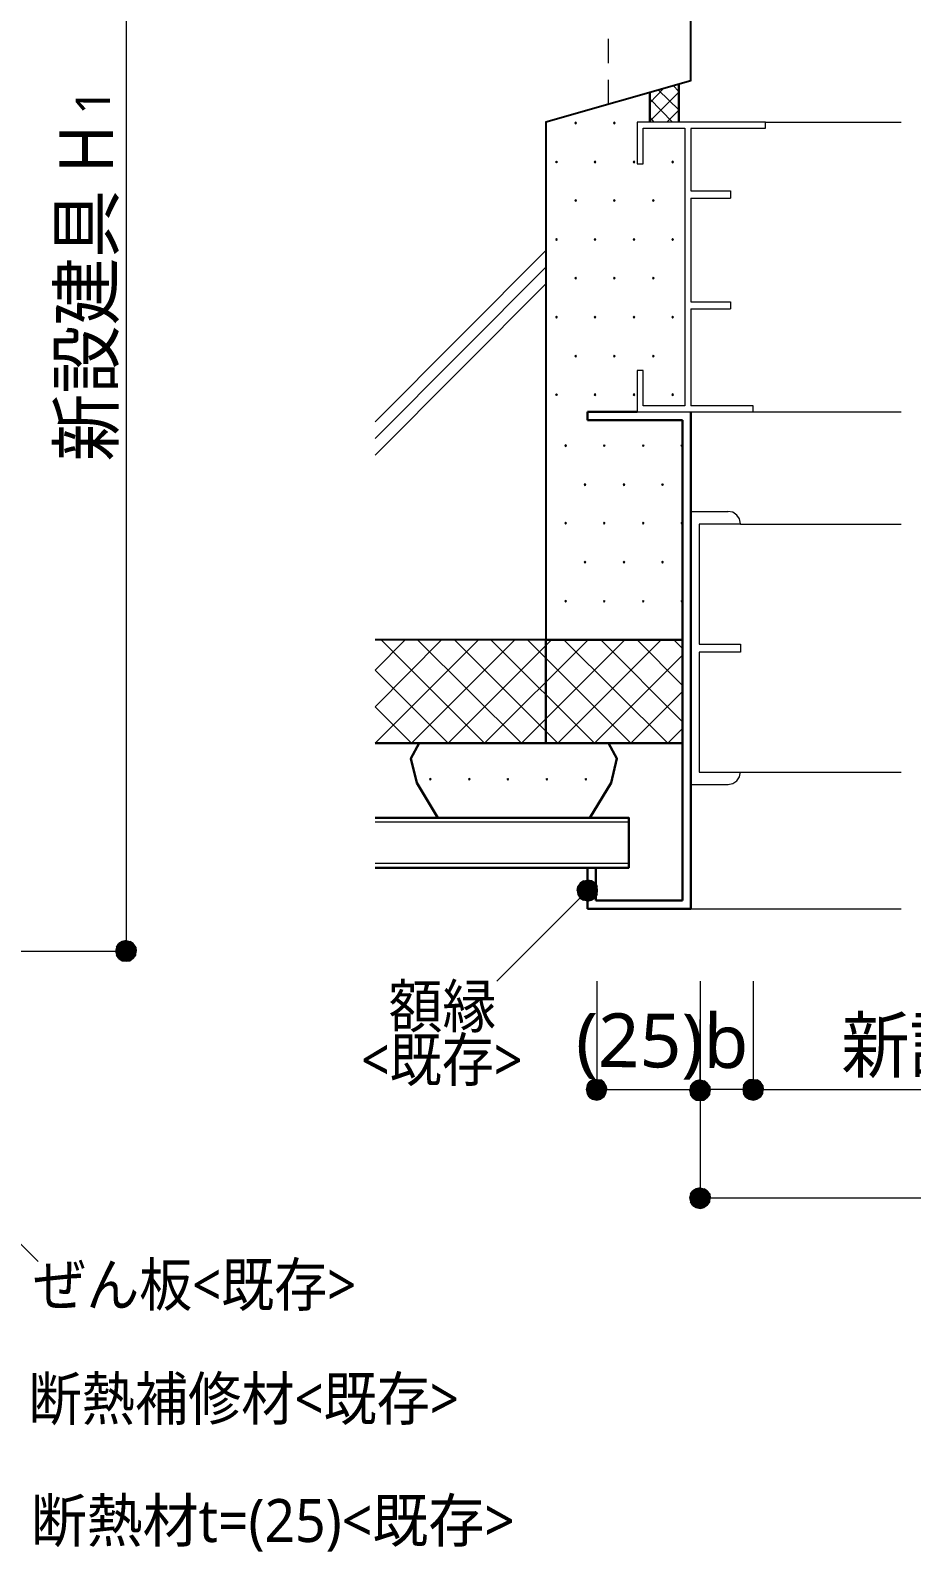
# Model space of a CAD drawing. Header units: millimetres. Extents: x 0 to 420, y 0 to 297.
# Drawn here: x 285.6 to 328.1, y 117 to 190.5 of the extents above; entities that cross this region are included whole.
import ezdxf
from ezdxf.enums import TextEntityAlignment as Align

# ---------------------------------------------------------------- set-up
doc = ezdxf.new("R2010")
doc.units = ezdxf.units.MM
doc.styles.add('kst32b', font='NotoSansJP-Variable.ttf')

msp = doc.modelspace()

# ---------------------------------------------------------------- hatches: boundary and pattern name
for points in [[(311.912, 186.055), (311.891, 186.034), (311.87, 186.013), (311.891, 185.991), (311.912, 185.97), (311.933, 185.991), (311.954, 186.013), (311.933, 186.034), (311.912, 186.055)], [(313.775, 186.055), (313.754, 186.034), (313.732, 186.013), (313.754, 185.991), (313.775, 185.97), (313.796, 185.991), (313.817, 186.013), (313.796, 186.034), (313.775, 186.055)], [(310.981, 184.171), (310.96, 184.15), (310.938, 184.129), (310.96, 184.108), (310.981, 184.087), (311.002, 184.108), (311.023, 184.129), (311.002, 184.15), (310.981, 184.171)], [(312.843, 184.171), (312.822, 184.15), (312.801, 184.129), (312.822, 184.108), (312.843, 184.087), (312.864, 184.108), (312.886, 184.129), (312.864, 184.15), (312.843, 184.171)], [(314.727, 184.171), (314.706, 184.15), (314.685, 184.129), (314.706, 184.108), (314.727, 184.087), (314.748, 184.108), (314.77, 184.129), (314.748, 184.15), (314.727, 184.171)], [(316.59, 184.171), (316.569, 184.15), (316.548, 184.129), (316.569, 184.108), (316.59, 184.087), (316.611, 184.108), (316.632, 184.129), (316.611, 184.15), (316.59, 184.171)], [(311.912, 182.308), (311.891, 182.287), (311.87, 182.266), (311.891, 182.245), (311.912, 182.224), (311.933, 182.245), (311.954, 182.266), (311.933, 182.287), (311.912, 182.308)], [(313.775, 182.308), (313.754, 182.287), (313.732, 182.266), (313.754, 182.245), (313.775, 182.224), (313.796, 182.245), (313.817, 182.266), (313.796, 182.287), (313.775, 182.308)], [(315.659, 182.308), (315.637, 182.287), (315.616, 182.266), (315.637, 182.245), (315.659, 182.224), (315.68, 182.245), (315.701, 182.266), (315.68, 182.287), (315.659, 182.308)], [(310.981, 180.425), (310.96, 180.403), (310.938, 180.382), (310.96, 180.361), (310.981, 180.34), (311.002, 180.361), (311.023, 180.382), (311.002, 180.403), (310.981, 180.425)], [(312.843, 180.425), (312.822, 180.403), (312.801, 180.382), (312.822, 180.361), (312.843, 180.34), (312.864, 180.361), (312.886, 180.382), (312.864, 180.403), (312.843, 180.425)], [(314.727, 180.425), (314.706, 180.403), (314.685, 180.382), (314.706, 180.361), (314.727, 180.34), (314.748, 180.361), (314.77, 180.382), (314.748, 180.403), (314.727, 180.425)], [(316.59, 180.425), (316.569, 180.403), (316.548, 180.382), (316.569, 180.361), (316.59, 180.34), (316.611, 180.361), (316.632, 180.382), (316.611, 180.403), (316.59, 180.425)], [(311.912, 178.562), (311.891, 178.541), (311.87, 178.52), (311.891, 178.498), (311.912, 178.477), (311.933, 178.498), (311.954, 178.52), (311.933, 178.541), (311.912, 178.562)], [(313.775, 178.562), (313.754, 178.541), (313.732, 178.52), (313.754, 178.498), (313.775, 178.477), (313.796, 178.498), (313.817, 178.52), (313.796, 178.541), (313.775, 178.562)], [(315.659, 178.562), (315.637, 178.541), (315.616, 178.52), (315.637, 178.498), (315.659, 178.477), (315.68, 178.498), (315.701, 178.52), (315.68, 178.541), (315.659, 178.562)], [(310.981, 176.678), (310.96, 176.657), (310.938, 176.636), (310.96, 176.615), (310.981, 176.593), (311.002, 176.615), (311.023, 176.636), (311.002, 176.657), (310.981, 176.678)], [(312.843, 176.678), (312.822, 176.657), (312.801, 176.636), (312.822, 176.615), (312.843, 176.593), (312.864, 176.615), (312.886, 176.636), (312.864, 176.657), (312.843, 176.678)], [(314.727, 176.678), (314.706, 176.657), (314.685, 176.636), (314.706, 176.615), (314.727, 176.593), (314.748, 176.615), (314.77, 176.636), (314.748, 176.657), (314.727, 176.678)], [(316.59, 176.678), (316.569, 176.657), (316.548, 176.636), (316.569, 176.615), (316.59, 176.593), (316.611, 176.615), (316.632, 176.636), (316.611, 176.657), (316.59, 176.678)], [(311.912, 174.794), (311.891, 174.773), (311.87, 174.752), (311.891, 174.731), (311.912, 174.71), (311.933, 174.731), (311.954, 174.752), (311.933, 174.773), (311.912, 174.794)], [(313.775, 174.794), (313.754, 174.773), (313.732, 174.752), (313.754, 174.731), (313.775, 174.71), (313.796, 174.731), (313.817, 174.752), (313.796, 174.773), (313.775, 174.794)], [(315.659, 174.794), (315.637, 174.773), (315.616, 174.752), (315.637, 174.731), (315.659, 174.71), (315.68, 174.731), (315.701, 174.752), (315.68, 174.773), (315.659, 174.794)], [(310.981, 172.932), (310.96, 172.91), (310.938, 172.889), (310.96, 172.868), (310.981, 172.847), (311.002, 172.868), (311.023, 172.889), (311.002, 172.91), (310.981, 172.932)], [(312.843, 172.932), (312.822, 172.91), (312.801, 172.889), (312.822, 172.868), (312.843, 172.847), (312.864, 172.868), (312.886, 172.889), (312.864, 172.91), (312.843, 172.932)], [(314.727, 172.932), (314.706, 172.91), (314.685, 172.889), (314.706, 172.868), (314.727, 172.847), (314.748, 172.868), (314.77, 172.889), (314.748, 172.91), (314.727, 172.932)], [(316.59, 172.932), (316.569, 172.91), (316.548, 172.889), (316.569, 172.868), (316.59, 172.847), (316.611, 172.868), (316.632, 172.889), (316.611, 172.91), (316.59, 172.932)], [(311.425, 170.476), (311.404, 170.455), (311.383, 170.434), (311.404, 170.413), (311.425, 170.392), (311.446, 170.413), (311.468, 170.434), (311.446, 170.455), (311.425, 170.476)], [(313.288, 170.476), (313.267, 170.455), (313.246, 170.434), (313.267, 170.413), (313.288, 170.392), (313.309, 170.413), (313.33, 170.434), (313.309, 170.455), (313.288, 170.476)], [(315.172, 170.476), (315.15, 170.455), (315.129, 170.434), (315.15, 170.413), (315.172, 170.392), (315.193, 170.413), (315.214, 170.434), (315.193, 170.455), (315.172, 170.476)], [(317.034, 170.476), (317.013, 170.455), (316.992, 170.434), (317.013, 170.413), (317.034, 170.392), (317.055, 170.413), (317.077, 170.434), (317.055, 170.455), (317.034, 170.476)], [(312.357, 168.592), (312.335, 168.571), (312.314, 168.55), (312.335, 168.529), (312.357, 168.508), (312.378, 168.529), (312.399, 168.55), (312.378, 168.571), (312.357, 168.592)], [(314.24, 168.592), (314.219, 168.571), (314.198, 168.55), (314.219, 168.529), (314.24, 168.508), (314.262, 168.529), (314.283, 168.55), (314.262, 168.571), (314.24, 168.592)], [(316.103, 168.592), (316.082, 168.571), (316.061, 168.55), (316.082, 168.529), (316.103, 168.508), (316.124, 168.529), (316.145, 168.55), (316.124, 168.571), (316.103, 168.592)], [(311.425, 166.73), (311.404, 166.709), (311.383, 166.687), (311.404, 166.666), (311.425, 166.645), (311.446, 166.666), (311.468, 166.687), (311.446, 166.709), (311.425, 166.73)], [(313.288, 166.73), (313.267, 166.709), (313.246, 166.687), (313.267, 166.666), (313.288, 166.645), (313.309, 166.666), (313.33, 166.687), (313.309, 166.709), (313.288, 166.73)], [(315.172, 166.73), (315.15, 166.709), (315.129, 166.687), (315.15, 166.666), (315.172, 166.645), (315.193, 166.666), (315.214, 166.687), (315.193, 166.709), (315.172, 166.73)], [(317.034, 166.73), (317.013, 166.709), (316.992, 166.687), (317.013, 166.666), (317.034, 166.645), (317.055, 166.666), (317.077, 166.687), (317.055, 166.709), (317.034, 166.73)], [(312.357, 164.846), (312.335, 164.825), (312.314, 164.804), (312.335, 164.782), (312.357, 164.761), (312.378, 164.782), (312.399, 164.804), (312.378, 164.825), (312.357, 164.846)], [(314.24, 164.846), (314.219, 164.825), (314.198, 164.804), (314.219, 164.782), (314.24, 164.761), (314.262, 164.782), (314.283, 164.804), (314.262, 164.825), (314.24, 164.846)], [(316.103, 164.846), (316.082, 164.825), (316.061, 164.804), (316.082, 164.782), (316.103, 164.761), (316.124, 164.782), (316.145, 164.804), (316.124, 164.825), (316.103, 164.846)], [(311.425, 162.962), (311.404, 162.941), (311.383, 162.92), (311.404, 162.899), (311.425, 162.877), (311.446, 162.899), (311.468, 162.92), (311.446, 162.941), (311.425, 162.962)], [(313.288, 162.962), (313.267, 162.941), (313.246, 162.92), (313.267, 162.899), (313.288, 162.877), (313.309, 162.899), (313.33, 162.92), (313.309, 162.941), (313.288, 162.962)], [(315.172, 162.962), (315.15, 162.941), (315.129, 162.92), (315.15, 162.899), (315.172, 162.877), (315.193, 162.899), (315.214, 162.92), (315.193, 162.941), (315.172, 162.962)], [(317.034, 162.962), (317.013, 162.941), (316.992, 162.92), (317.013, 162.899), (317.034, 162.877), (317.055, 162.899), (317.077, 162.92), (317.055, 162.941), (317.034, 162.962)], [(304.885, 154.368), (304.863, 154.347), (304.842, 154.326), (304.863, 154.305), (304.885, 154.284), (304.906, 154.305), (304.927, 154.326), (304.906, 154.347), (304.885, 154.368)], [(306.769, 154.368), (306.747, 154.347), (306.726, 154.326), (306.747, 154.305), (306.769, 154.284), (306.79, 154.305), (306.811, 154.326), (306.79, 154.347), (306.769, 154.368)], [(308.631, 154.368), (308.61, 154.347), (308.589, 154.326), (308.61, 154.305), (308.631, 154.284), (308.652, 154.305), (308.673, 154.326), (308.652, 154.347), (308.631, 154.368)], [(310.515, 154.368), (310.494, 154.347), (310.473, 154.326), (310.494, 154.305), (310.515, 154.284), (310.536, 154.305), (310.557, 154.326), (310.536, 154.347), (310.515, 154.368)], [(312.399, 154.368), (312.378, 154.347), (312.357, 154.326), (312.378, 154.305), (312.399, 154.284), (312.42, 154.305), (312.441, 154.326), (312.42, 154.347), (312.399, 154.368)], [(312.018, 148.759), (312.124, 148.59), (312.484, 148.95), (312.018, 148.759)], [(290.004, 145.563), (290.195, 145.542), (290.195, 146.029), (290.004, 145.563)], [(312.716, 138.875), (312.928, 138.832), (312.928, 139.34), (312.716, 138.875)], [(317.733, 138.832), (317.923, 138.811), (317.923, 139.298), (317.733, 138.832)], [(320.294, 138.875), (320.484, 138.832), (320.484, 139.34), (320.294, 138.875)], [(317.733, 133.646), (317.923, 133.604), (317.923, 134.112), (317.733, 133.646)]]:
    msp.add_hatch(color=7).paths.add_polyline_path(points)
h = msp.add_hatch(color=7)
h.paths.add_polyline_path([(312.124, 149.31), (312.018, 149.14), (312.484, 148.95), (312.124, 149.31)])
h.paths.add_polyline_path([(312.018, 149.14), (312.484, 148.95), (311.975, 148.95), (312.018, 149.14)])
h.paths.add_polyline_path([(312.484, 148.95), (311.975, 148.95), (312.018, 148.759), (312.484, 148.95)])
h = msp.add_hatch(color=7)
h.paths.add_polyline_path([(312.674, 149.415), (312.484, 149.458), (312.484, 148.95), (312.674, 149.415)])
h.paths.add_polyline_path([(312.484, 149.458), (312.484, 148.95), (312.293, 149.415), (312.484, 149.458)])
h.paths.add_polyline_path([(312.484, 148.95), (312.293, 149.415), (312.124, 149.31), (312.484, 148.95)])
h = msp.add_hatch(color=7)
h.paths.add_polyline_path([(312.97, 148.95), (312.949, 149.14), (312.484, 148.95), (312.97, 148.95)])
h.paths.add_polyline_path([(312.949, 149.14), (312.484, 148.95), (312.843, 149.31), (312.949, 149.14)])
h.paths.add_polyline_path([(312.484, 148.95), (312.843, 149.31), (312.674, 149.415), (312.484, 148.95)])
h = msp.add_hatch(color=7)
h.paths.add_polyline_path([(312.124, 148.59), (312.293, 148.484), (312.484, 148.95), (312.124, 148.59)])
h.paths.add_polyline_path([(312.293, 148.484), (312.484, 148.95), (312.484, 148.442), (312.293, 148.484)])
h.paths.add_polyline_path([(312.484, 148.95), (312.484, 148.442), (312.674, 148.484), (312.484, 148.95)])
h = msp.add_hatch(color=7)
h.paths.add_polyline_path([(312.674, 148.484), (312.843, 148.59), (312.484, 148.95), (312.674, 148.484)])
h.paths.add_polyline_path([(312.843, 148.59), (312.484, 148.95), (312.949, 148.759), (312.843, 148.59)])
h.paths.add_polyline_path([(312.484, 148.95), (312.949, 148.759), (312.97, 148.95), (312.484, 148.95)])
h = msp.add_hatch(color=7)
h.paths.add_polyline_path([(290.004, 146.494), (289.835, 146.389), (290.195, 146.029), (290.004, 146.494)])
h.paths.add_polyline_path([(289.835, 146.389), (290.195, 146.029), (289.729, 146.219), (289.835, 146.389)])
h.paths.add_polyline_path([(290.195, 146.029), (289.729, 146.219), (289.687, 146.029), (290.195, 146.029)])
h = msp.add_hatch(color=7)
h.paths.add_polyline_path([(290.534, 146.389), (290.386, 146.494), (290.195, 146.029), (290.534, 146.389)])
h.paths.add_polyline_path([(290.386, 146.494), (290.195, 146.029), (290.195, 146.537), (290.386, 146.494)])
h.paths.add_polyline_path([(290.195, 146.029), (290.195, 146.537), (290.004, 146.494), (290.195, 146.029)])
h = msp.add_hatch(color=7)
h.paths.add_polyline_path([(290.661, 145.838), (290.682, 146.029), (290.195, 146.029), (290.661, 145.838)])
h.paths.add_polyline_path([(290.682, 146.029), (290.195, 146.029), (290.661, 146.219), (290.682, 146.029)])
h.paths.add_polyline_path([(290.195, 146.029), (290.661, 146.219), (290.534, 146.389), (290.195, 146.029)])
h = msp.add_hatch(color=7)
h.paths.add_polyline_path([(289.687, 146.029), (289.729, 145.838), (290.195, 146.029), (289.687, 146.029)])
h.paths.add_polyline_path([(289.729, 145.838), (290.195, 146.029), (289.835, 145.669), (289.729, 145.838)])
h.paths.add_polyline_path([(290.195, 146.029), (289.835, 145.669), (290.004, 145.563), (290.195, 146.029)])
h = msp.add_hatch(color=7)
h.paths.add_polyline_path([(290.195, 145.542), (290.386, 145.563), (290.195, 146.029), (290.195, 145.542)])
h.paths.add_polyline_path([(290.386, 145.563), (290.195, 146.029), (290.534, 145.669), (290.386, 145.563)])
h.paths.add_polyline_path([(290.195, 146.029), (290.534, 145.669), (290.661, 145.838), (290.195, 146.029)])
h = msp.add_hatch(color=7)
h.paths.add_polyline_path([(312.716, 139.806), (312.568, 139.7), (312.928, 139.34), (312.716, 139.806)])
h.paths.add_polyline_path([(312.568, 139.7), (312.928, 139.34), (312.462, 139.531), (312.568, 139.7)])
h.paths.add_polyline_path([(312.928, 139.34), (312.462, 139.531), (312.42, 139.34), (312.928, 139.34)])
h = msp.add_hatch(color=7)
h.paths.add_polyline_path([(313.267, 139.7), (313.119, 139.806), (312.928, 139.34), (313.267, 139.7)])
h.paths.add_polyline_path([(313.119, 139.806), (312.928, 139.34), (312.928, 139.827), (313.119, 139.806)])
h.paths.add_polyline_path([(312.928, 139.34), (312.928, 139.827), (312.716, 139.806), (312.928, 139.34)])
h = msp.add_hatch(color=7)
h.paths.add_polyline_path([(313.373, 139.15), (313.415, 139.34), (312.928, 139.34), (313.373, 139.15)])
h.paths.add_polyline_path([(313.415, 139.34), (312.928, 139.34), (313.373, 139.531), (313.415, 139.34)])
h.paths.add_polyline_path([(312.928, 139.34), (313.373, 139.531), (313.267, 139.7), (312.928, 139.34)])
h = msp.add_hatch(color=7)
h.paths.add_polyline_path([(317.733, 139.763), (317.563, 139.658), (317.923, 139.298), (317.733, 139.763)])
h.paths.add_polyline_path([(317.563, 139.658), (317.923, 139.298), (317.458, 139.488), (317.563, 139.658)])
h.paths.add_polyline_path([(317.923, 139.298), (317.458, 139.488), (317.415, 139.298), (317.923, 139.298)])
h = msp.add_hatch(color=7)
h.paths.add_polyline_path([(318.262, 139.658), (318.114, 139.763), (317.923, 139.298), (318.262, 139.658)])
h.paths.add_polyline_path([(318.114, 139.763), (317.923, 139.298), (317.923, 139.806), (318.114, 139.763)])
h.paths.add_polyline_path([(317.923, 139.298), (317.923, 139.806), (317.733, 139.763), (317.923, 139.298)])
h = msp.add_hatch(color=7)
h.paths.add_polyline_path([(318.389, 139.107), (318.41, 139.298), (317.923, 139.298), (318.389, 139.107)])
h.paths.add_polyline_path([(318.41, 139.298), (317.923, 139.298), (318.389, 139.488), (318.41, 139.298)])
h.paths.add_polyline_path([(317.923, 139.298), (318.389, 139.488), (318.262, 139.658), (317.923, 139.298)])
h = msp.add_hatch(color=7)
h.paths.add_polyline_path([(320.294, 139.806), (320.125, 139.7), (320.484, 139.34), (320.294, 139.806)])
h.paths.add_polyline_path([(320.125, 139.7), (320.484, 139.34), (320.019, 139.531), (320.125, 139.7)])
h.paths.add_polyline_path([(320.484, 139.34), (320.019, 139.531), (319.977, 139.34), (320.484, 139.34)])
h = msp.add_hatch(color=7)
h.paths.add_polyline_path([(320.844, 139.7), (320.675, 139.806), (320.484, 139.34), (320.844, 139.7)])
h.paths.add_polyline_path([(320.675, 139.806), (320.484, 139.34), (320.484, 139.827), (320.675, 139.806)])
h.paths.add_polyline_path([(320.484, 139.34), (320.484, 139.827), (320.294, 139.806), (320.484, 139.34)])
h = msp.add_hatch(color=7)
h.paths.add_polyline_path([(320.95, 139.15), (320.971, 139.34), (320.484, 139.34), (320.95, 139.15)])
h.paths.add_polyline_path([(320.971, 139.34), (320.484, 139.34), (320.95, 139.531), (320.971, 139.34)])
h.paths.add_polyline_path([(320.484, 139.34), (320.95, 139.531), (320.844, 139.7), (320.484, 139.34)])
h = msp.add_hatch(color=7)
h.paths.add_polyline_path([(312.42, 139.34), (312.462, 139.15), (312.928, 139.34), (312.42, 139.34)])
h.paths.add_polyline_path([(312.462, 139.15), (312.928, 139.34), (312.568, 138.98), (312.462, 139.15)])
h.paths.add_polyline_path([(312.928, 139.34), (312.568, 138.98), (312.716, 138.875), (312.928, 139.34)])
h = msp.add_hatch(color=7)
h.paths.add_polyline_path([(312.928, 138.832), (313.119, 138.875), (312.928, 139.34), (312.928, 138.832)])
h.paths.add_polyline_path([(313.119, 138.875), (312.928, 139.34), (313.267, 138.98), (313.119, 138.875)])
h.paths.add_polyline_path([(312.928, 139.34), (313.267, 138.98), (313.373, 139.15), (312.928, 139.34)])
h = msp.add_hatch(color=7)
h.paths.add_polyline_path([(317.415, 139.298), (317.458, 139.107), (317.923, 139.298), (317.415, 139.298)])
h.paths.add_polyline_path([(317.458, 139.107), (317.923, 139.298), (317.563, 138.938), (317.458, 139.107)])
h.paths.add_polyline_path([(317.923, 139.298), (317.563, 138.938), (317.733, 138.832), (317.923, 139.298)])
h = msp.add_hatch(color=7)
h.paths.add_polyline_path([(317.923, 138.811), (318.114, 138.832), (317.923, 139.298), (317.923, 138.811)])
h.paths.add_polyline_path([(318.114, 138.832), (317.923, 139.298), (318.262, 138.938), (318.114, 138.832)])
h.paths.add_polyline_path([(317.923, 139.298), (318.262, 138.938), (318.389, 139.107), (317.923, 139.298)])
h = msp.add_hatch(color=7)
h.paths.add_polyline_path([(319.977, 139.34), (320.019, 139.15), (320.484, 139.34), (319.977, 139.34)])
h.paths.add_polyline_path([(320.019, 139.15), (320.484, 139.34), (320.125, 138.98), (320.019, 139.15)])
h.paths.add_polyline_path([(320.484, 139.34), (320.125, 138.98), (320.294, 138.875), (320.484, 139.34)])
h = msp.add_hatch(color=7)
h.paths.add_polyline_path([(320.484, 138.832), (320.675, 138.875), (320.484, 139.34), (320.484, 138.832)])
h.paths.add_polyline_path([(320.675, 138.875), (320.484, 139.34), (320.844, 138.98), (320.675, 138.875)])
h.paths.add_polyline_path([(320.484, 139.34), (320.844, 138.98), (320.95, 139.15), (320.484, 139.34)])
h = msp.add_hatch(color=7)
h.paths.add_polyline_path([(317.733, 134.556), (317.563, 134.451), (317.923, 134.112), (317.733, 134.556)])
h.paths.add_polyline_path([(317.563, 134.451), (317.923, 134.112), (317.458, 134.302), (317.563, 134.451)])
h.paths.add_polyline_path([(317.923, 134.112), (317.458, 134.302), (317.415, 134.112), (317.923, 134.112)])
h = msp.add_hatch(color=7)
h.paths.add_polyline_path([(318.262, 134.451), (318.114, 134.556), (317.923, 134.112), (318.262, 134.451)])
h.paths.add_polyline_path([(318.114, 134.556), (317.923, 134.112), (317.923, 134.599), (318.114, 134.556)])
h.paths.add_polyline_path([(317.923, 134.112), (317.923, 134.599), (317.733, 134.556), (317.923, 134.112)])
h = msp.add_hatch(color=7)
h.paths.add_polyline_path([(318.389, 133.921), (318.41, 134.112), (317.923, 134.112), (318.389, 133.921)])
h.paths.add_polyline_path([(318.41, 134.112), (317.923, 134.112), (318.389, 134.302), (318.41, 134.112)])
h.paths.add_polyline_path([(317.923, 134.112), (318.389, 134.302), (318.262, 134.451), (317.923, 134.112)])
h = msp.add_hatch(color=7)
h.paths.add_polyline_path([(317.415, 134.112), (317.458, 133.921), (317.923, 134.112), (317.415, 134.112)])
h.paths.add_polyline_path([(317.458, 133.921), (317.923, 134.112), (317.563, 133.752), (317.458, 133.921)])
h.paths.add_polyline_path([(317.923, 134.112), (317.563, 133.752), (317.733, 133.646), (317.923, 134.112)])
h = msp.add_hatch(color=7)
h.paths.add_polyline_path([(317.923, 133.604), (318.114, 133.646), (317.923, 134.112), (317.923, 133.604)])
h.paths.add_polyline_path([(318.114, 133.646), (317.923, 134.112), (318.262, 133.752), (318.114, 133.646)])
h.paths.add_polyline_path([(317.923, 134.112), (318.262, 133.752), (318.389, 133.921), (317.923, 134.112)])

# ---------------------------------------------------------------- linework, layer by layer
at = {"lineweight": 13}
for points in [[(290.195, 211.921), (290.195, 146.029)], [(313.478, 190.077), (313.478, 188.891)], [(313.478, 188.087), (313.478, 186.902)], [(315.489, 186.986), (316.166, 187.685)], [(315.489, 186.097), (316.886, 187.494)], [(316.886, 186.648), (315.912, 187.6)], [(316.886, 187.537), (316.611, 187.812)], [(316.59, 186.055), (315.489, 187.177)], [(316.315, 186.055), (316.886, 186.626)], [(317.479, 185.759), (321.077, 185.759), (321.077, 186.055), (314.875, 186.055), (314.875, 184.044), (315.172, 184.044), (315.172, 185.759), (317.182, 185.759), (317.182, 172.36)], [(315.701, 186.055), (315.489, 186.288)], [(321.077, 186.055), (327.639, 186.055)], [(317.479, 185.737), (317.479, 182.732)], [(317.479, 182.732), (319.384, 182.732)], [(317.479, 182.372), (317.479, 177.377)], [(317.479, 182.372), (319.384, 182.372)], [(318.834, 182.372), (319.087, 182.372)], [(319.384, 182.732), (319.384, 182.372)], [(302.218, 171.577), (310.473, 179.853)], [(302.218, 170.773), (310.473, 179.049)], [(302.218, 169.968), (310.473, 178.244)], [(317.479, 177.377), (319.384, 177.377)], [(317.479, 177.038), (317.479, 172.36)], [(317.479, 177.038), (319.384, 177.038)], [(318.834, 177.038), (319.087, 177.038)], [(319.384, 177.377), (319.384, 177.038)], [(317.479, 176.191), (317.479, 172.572)], [(317.182, 172.36), (315.172, 172.36), (315.172, 174.053), (314.875, 174.053), (314.875, 172.064), (320.484, 172.064), (320.484, 172.36)], [(320.484, 172.36), (317.479, 172.36)], [(320.484, 172.064), (327.639, 172.064)], [(317.479, 154.051), (317.479, 167.259)], [(317.479, 167.259), (319.278, 167.259)], [(319.871, 166.656), (319.823, 166.891), (319.694, 167.082), (319.502, 167.212), (319.267, 167.259)], [(317.881, 166.645), (317.881, 160.846)], [(319.871, 166.645), (317.881, 166.645)], [(319.871, 166.645), (327.639, 166.645)], [(302.218, 159.597), (303.678, 161.057)], [(302.218, 157.819), (305.435, 161.057)], [(302.218, 156.062), (307.213, 161.057)], [(307.509, 156.062), (302.514, 161.057)], [(303.975, 156.062), (308.97, 161.057)], [(309.287, 156.062), (304.271, 161.057)], [(305.753, 156.062), (310.748, 161.057)], [(311.044, 156.062), (306.049, 161.057)], [(307.509, 156.062), (312.505, 161.057)], [(312.822, 156.062), (307.806, 161.057)], [(309.287, 156.062), (314.283, 161.057)], [(314.579, 156.062), (309.584, 161.057)], [(311.044, 156.062), (316.039, 161.057)], [(316.357, 156.062), (311.341, 161.057)], [(317.077, 157.099), (313.119, 161.057)], [(317.077, 158.856), (314.875, 161.057)], [(317.077, 160.634), (316.653, 161.057)], [(317.881, 160.846), (319.871, 160.846), (319.871, 160.464)], [(312.822, 156.062), (317.077, 160.316)], [(317.881, 160.464), (317.881, 154.665)], [(319.871, 160.464), (317.881, 160.464)], [(305.753, 156.062), (302.218, 159.597)], [(314.579, 156.062), (317.077, 158.559)], [(303.975, 156.062), (302.218, 157.819)], [(316.357, 156.062), (317.077, 156.781)], [(317.881, 154.665), (319.871, 154.665)], [(319.267, 154.072), (319.502, 154.12), (319.694, 154.249), (319.823, 154.441), (319.871, 154.675)], [(319.871, 154.665), (327.639, 154.665)], [(319.278, 154.051), (317.479, 154.051)], [(314.473, 152.252), (302.218, 152.252)], [(314.473, 150.262), (302.218, 150.262)], [(312.484, 148.95), (308.102, 144.568)], [(317.479, 148.061), (327.639, 148.061)], [(284.967, 146.029), (290.195, 146.029)], [(312.928, 144.568), (312.928, 139.34)], [(317.923, 144.568), (317.923, 139.298)], [(320.484, 144.568), (320.484, 139.34), (317.923, 139.34), (317.923, 142.727)], [(275.654, 141.309), (285.941, 131.043)], [(312.928, 139.34), (317.923, 139.34)], [(317.923, 139.383), (317.923, 134.112)], [(320.484, 139.34), (356.743, 139.34)], [(317.923, 134.112), (359.304, 134.112)]]:
    msp.add_lwpolyline(points, dxfattribs=at)
at = {"lineweight": 25}
for points in [[(317.479, 188.045), (317.479, 202.057), (315.489, 204.047), (302.218, 204.047)], [(317.479, 188.045), (310.473, 186.055), (310.473, 161.057)], [(310.473, 161.057), (302.218, 161.057)]]:
    msp.add_lwpolyline(points, dxfattribs=at)
at = {"lineweight": 30}
for points in [[(315.489, 187.473), (315.489, 186.055)], [(316.886, 187.875), (316.886, 186.055)], [(314.875, 172.064), (312.484, 172.064)], [(312.484, 172.064), (312.484, 171.662)], [(317.479, 172.064), (317.479, 148.061)], [(317.077, 171.662), (312.484, 171.662)], [(317.077, 171.662), (317.077, 148.463)], [(310.473, 161.057), (317.077, 161.057)], [(310.473, 161.057), (310.473, 156.062)], [(317.077, 156.062), (302.218, 156.062)], [(304.355, 156.062), (303.953, 155.321), (304.229, 154.157), (305.245, 152.463)], [(313.5, 156.062), (313.902, 155.321), (313.627, 154.157), (312.589, 152.463)], [(302.218, 150.05), (314.473, 150.05), (314.473, 152.463), (302.218, 152.463)], [(312.484, 150.05), (312.484, 148.061)], [(312.886, 150.05), (312.886, 148.463)], [(317.077, 148.463), (312.886, 148.463)], [(317.479, 148.061), (312.484, 148.061)]]:
    msp.add_lwpolyline(points, dxfattribs=at)
at = {"lineweight": 0}
for points in [[(311.912, 186.055), (311.891, 186.034), (311.87, 186.013), (311.891, 185.991), (311.912, 185.97), (311.933, 185.991), (311.954, 186.013), (311.933, 186.034)], [(313.775, 186.055), (313.754, 186.034), (313.732, 186.013), (313.754, 185.991), (313.775, 185.97), (313.796, 185.991), (313.817, 186.013), (313.796, 186.034)], [(310.981, 184.171), (310.96, 184.15), (310.938, 184.129), (310.96, 184.108), (310.981, 184.087), (311.002, 184.108), (311.023, 184.129), (311.002, 184.15)], [(312.843, 184.171), (312.822, 184.15), (312.801, 184.129), (312.822, 184.108), (312.843, 184.087), (312.864, 184.108), (312.886, 184.129), (312.864, 184.15)], [(314.727, 184.171), (314.706, 184.15), (314.685, 184.129), (314.706, 184.108), (314.727, 184.087), (314.748, 184.108), (314.77, 184.129), (314.748, 184.15)], [(316.59, 184.171), (316.569, 184.15), (316.548, 184.129), (316.569, 184.108), (316.59, 184.087), (316.611, 184.108), (316.632, 184.129), (316.611, 184.15)], [(311.912, 182.308), (311.891, 182.287), (311.87, 182.266), (311.891, 182.245), (311.912, 182.224), (311.933, 182.245), (311.954, 182.266), (311.933, 182.287)], [(313.775, 182.308), (313.754, 182.287), (313.732, 182.266), (313.754, 182.245), (313.775, 182.224), (313.796, 182.245), (313.817, 182.266), (313.796, 182.287)], [(315.659, 182.308), (315.637, 182.287), (315.616, 182.266), (315.637, 182.245), (315.659, 182.224), (315.68, 182.245), (315.701, 182.266), (315.68, 182.287)], [(310.981, 180.425), (310.96, 180.403), (310.938, 180.382), (310.96, 180.361), (310.981, 180.34), (311.002, 180.361), (311.023, 180.382), (311.002, 180.403)], [(312.843, 180.425), (312.822, 180.403), (312.801, 180.382), (312.822, 180.361), (312.843, 180.34), (312.864, 180.361), (312.886, 180.382), (312.864, 180.403)], [(314.727, 180.425), (314.706, 180.403), (314.685, 180.382), (314.706, 180.361), (314.727, 180.34), (314.748, 180.361), (314.77, 180.382), (314.748, 180.403)], [(316.59, 180.425), (316.569, 180.403), (316.548, 180.382), (316.569, 180.361), (316.59, 180.34), (316.611, 180.361), (316.632, 180.382), (316.611, 180.403)], [(311.912, 178.562), (311.891, 178.541), (311.87, 178.52), (311.891, 178.498), (311.912, 178.477), (311.933, 178.498), (311.954, 178.52), (311.933, 178.541)], [(313.775, 178.562), (313.754, 178.541), (313.732, 178.52), (313.754, 178.498), (313.775, 178.477), (313.796, 178.498), (313.817, 178.52), (313.796, 178.541)], [(315.659, 178.562), (315.637, 178.541), (315.616, 178.52), (315.637, 178.498), (315.659, 178.477), (315.68, 178.498), (315.701, 178.52), (315.68, 178.541)], [(310.981, 176.678), (310.96, 176.657), (310.938, 176.636), (310.96, 176.615), (310.981, 176.593), (311.002, 176.615), (311.023, 176.636), (311.002, 176.657)], [(312.843, 176.678), (312.822, 176.657), (312.801, 176.636), (312.822, 176.615), (312.843, 176.593), (312.864, 176.615), (312.886, 176.636), (312.864, 176.657)], [(314.727, 176.678), (314.706, 176.657), (314.685, 176.636), (314.706, 176.615), (314.727, 176.593), (314.748, 176.615), (314.77, 176.636), (314.748, 176.657)], [(316.59, 176.678), (316.569, 176.657), (316.548, 176.636), (316.569, 176.615), (316.59, 176.593), (316.611, 176.615), (316.632, 176.636), (316.611, 176.657)], [(311.912, 174.794), (311.891, 174.773), (311.87, 174.752), (311.891, 174.731), (311.912, 174.71), (311.933, 174.731), (311.954, 174.752), (311.933, 174.773)], [(313.775, 174.794), (313.754, 174.773), (313.732, 174.752), (313.754, 174.731), (313.775, 174.71), (313.796, 174.731), (313.817, 174.752), (313.796, 174.773)], [(315.659, 174.794), (315.637, 174.773), (315.616, 174.752), (315.637, 174.731), (315.659, 174.71), (315.68, 174.731), (315.701, 174.752), (315.68, 174.773)], [(310.981, 172.932), (310.96, 172.91), (310.938, 172.889), (310.96, 172.868), (310.981, 172.847), (311.002, 172.868), (311.023, 172.889), (311.002, 172.91)], [(312.843, 172.932), (312.822, 172.91), (312.801, 172.889), (312.822, 172.868), (312.843, 172.847), (312.864, 172.868), (312.886, 172.889), (312.864, 172.91)], [(314.727, 172.932), (314.706, 172.91), (314.685, 172.889), (314.706, 172.868), (314.727, 172.847), (314.748, 172.868), (314.77, 172.889), (314.748, 172.91)], [(316.59, 172.932), (316.569, 172.91), (316.548, 172.889), (316.569, 172.868), (316.59, 172.847), (316.611, 172.868), (316.632, 172.889), (316.611, 172.91)], [(311.425, 170.476), (311.404, 170.455), (311.383, 170.434), (311.404, 170.413), (311.425, 170.392), (311.446, 170.413), (311.468, 170.434), (311.446, 170.455)], [(313.288, 170.476), (313.267, 170.455), (313.246, 170.434), (313.267, 170.413), (313.288, 170.392), (313.309, 170.413), (313.33, 170.434), (313.309, 170.455)], [(315.172, 170.476), (315.15, 170.455), (315.129, 170.434), (315.15, 170.413), (315.172, 170.392), (315.193, 170.413), (315.214, 170.434), (315.193, 170.455)], [(317.034, 170.476), (317.013, 170.455), (316.992, 170.434), (317.013, 170.413), (317.034, 170.392), (317.055, 170.413), (317.077, 170.434), (317.055, 170.455)], [(312.357, 168.592), (312.335, 168.571), (312.314, 168.55), (312.335, 168.529), (312.357, 168.508), (312.378, 168.529), (312.399, 168.55), (312.378, 168.571)], [(314.24, 168.592), (314.219, 168.571), (314.198, 168.55), (314.219, 168.529), (314.24, 168.508), (314.262, 168.529), (314.283, 168.55), (314.262, 168.571)], [(316.103, 168.592), (316.082, 168.571), (316.061, 168.55), (316.082, 168.529), (316.103, 168.508), (316.124, 168.529), (316.145, 168.55), (316.124, 168.571)], [(311.425, 166.73), (311.404, 166.709), (311.383, 166.687), (311.404, 166.666), (311.425, 166.645), (311.446, 166.666), (311.468, 166.687), (311.446, 166.709)], [(313.288, 166.73), (313.267, 166.709), (313.246, 166.687), (313.267, 166.666), (313.288, 166.645), (313.309, 166.666), (313.33, 166.687), (313.309, 166.709)], [(315.172, 166.73), (315.15, 166.709), (315.129, 166.687), (315.15, 166.666), (315.172, 166.645), (315.193, 166.666), (315.214, 166.687), (315.193, 166.709)], [(317.034, 166.73), (317.013, 166.709), (316.992, 166.687), (317.013, 166.666), (317.034, 166.645), (317.055, 166.666), (317.077, 166.687), (317.055, 166.709)], [(312.357, 164.846), (312.335, 164.825), (312.314, 164.804), (312.335, 164.782), (312.357, 164.761), (312.378, 164.782), (312.399, 164.804), (312.378, 164.825)], [(314.24, 164.846), (314.219, 164.825), (314.198, 164.804), (314.219, 164.782), (314.24, 164.761), (314.262, 164.782), (314.283, 164.804), (314.262, 164.825)], [(316.103, 164.846), (316.082, 164.825), (316.061, 164.804), (316.082, 164.782), (316.103, 164.761), (316.124, 164.782), (316.145, 164.804), (316.124, 164.825)], [(311.425, 162.962), (311.404, 162.941), (311.383, 162.92), (311.404, 162.899), (311.425, 162.877), (311.446, 162.899), (311.468, 162.92), (311.446, 162.941)], [(313.288, 162.962), (313.267, 162.941), (313.246, 162.92), (313.267, 162.899), (313.288, 162.877), (313.309, 162.899), (313.33, 162.92), (313.309, 162.941)], [(315.172, 162.962), (315.15, 162.941), (315.129, 162.92), (315.15, 162.899), (315.172, 162.877), (315.193, 162.899), (315.214, 162.92), (315.193, 162.941)], [(317.034, 162.962), (317.013, 162.941), (316.992, 162.92), (317.013, 162.899), (317.034, 162.877), (317.055, 162.899), (317.077, 162.92), (317.055, 162.941)], [(304.885, 154.368), (304.863, 154.347), (304.842, 154.326), (304.863, 154.305), (304.885, 154.284), (304.906, 154.305), (304.927, 154.326), (304.906, 154.347)], [(306.769, 154.368), (306.747, 154.347), (306.726, 154.326), (306.747, 154.305), (306.769, 154.284), (306.79, 154.305), (306.811, 154.326), (306.79, 154.347)], [(308.631, 154.368), (308.61, 154.347), (308.589, 154.326), (308.61, 154.305), (308.631, 154.284), (308.652, 154.305), (308.673, 154.326), (308.652, 154.347)], [(310.515, 154.368), (310.494, 154.347), (310.473, 154.326), (310.494, 154.305), (310.515, 154.284), (310.536, 154.305), (310.557, 154.326), (310.536, 154.347)], [(312.399, 154.368), (312.378, 154.347), (312.357, 154.326), (312.378, 154.305), (312.399, 154.284), (312.42, 154.305), (312.441, 154.326), (312.42, 154.347)], [(312.018, 149.14), (312.484, 148.95), (311.975, 148.95)], [(312.124, 149.31), (312.018, 149.14), (312.484, 148.95)], [(312.484, 148.95), (312.293, 149.415), (312.124, 149.31)], [(312.484, 149.458), (312.484, 148.95), (312.293, 149.415)], [(312.674, 149.415), (312.484, 149.458), (312.484, 148.95)], [(312.484, 148.95), (312.843, 149.31), (312.674, 149.415)], [(312.949, 149.14), (312.484, 148.95), (312.843, 149.31)], [(312.97, 148.95), (312.949, 149.14), (312.484, 148.95)], [(312.484, 148.95), (311.975, 148.95), (312.018, 148.759)], [(312.018, 148.759), (312.124, 148.59), (312.484, 148.95)], [(312.124, 148.59), (312.293, 148.484), (312.484, 148.95)], [(312.293, 148.484), (312.484, 148.95), (312.484, 148.442)], [(312.484, 148.95), (312.484, 148.442), (312.674, 148.484)], [(312.674, 148.484), (312.843, 148.59), (312.484, 148.95)], [(312.843, 148.59), (312.484, 148.95), (312.949, 148.759)], [(312.484, 148.95), (312.949, 148.759), (312.97, 148.95)], [(290.195, 146.029), (289.729, 146.219), (289.687, 146.029)], [(289.835, 146.389), (290.195, 146.029), (289.729, 146.219)], [(290.004, 146.494), (289.835, 146.389), (290.195, 146.029)], [(290.195, 146.029), (290.195, 146.537), (290.004, 146.494)], [(290.386, 146.494), (290.195, 146.029), (290.195, 146.537)], [(290.534, 146.389), (290.386, 146.494), (290.195, 146.029)], [(290.195, 146.029), (290.661, 146.219), (290.534, 146.389)], [(290.682, 146.029), (290.195, 146.029), (290.661, 146.219)], [(289.687, 146.029), (289.729, 145.838), (290.195, 146.029)], [(289.729, 145.838), (290.195, 146.029), (289.835, 145.669)], [(290.195, 146.029), (289.835, 145.669), (290.004, 145.563)], [(290.004, 145.563), (290.195, 145.542), (290.195, 146.029)], [(290.195, 145.542), (290.386, 145.563), (290.195, 146.029)], [(290.386, 145.563), (290.195, 146.029), (290.534, 145.669)], [(290.195, 146.029), (290.534, 145.669), (290.661, 145.838)], [(290.661, 145.838), (290.682, 146.029), (290.195, 146.029)], [(312.568, 139.7), (312.928, 139.34), (312.462, 139.531)], [(312.716, 139.806), (312.568, 139.7), (312.928, 139.34)], [(312.928, 139.34), (312.928, 139.827), (312.716, 139.806)], [(313.119, 139.806), (312.928, 139.34), (312.928, 139.827)], [(313.267, 139.7), (313.119, 139.806), (312.928, 139.34)], [(312.928, 139.34), (313.373, 139.531), (313.267, 139.7)], [(317.563, 139.658), (317.923, 139.298), (317.458, 139.488)], [(317.733, 139.763), (317.563, 139.658), (317.923, 139.298)], [(317.923, 139.298), (317.923, 139.806), (317.733, 139.763)], [(318.114, 139.763), (317.923, 139.298), (317.923, 139.806)], [(318.262, 139.658), (318.114, 139.763), (317.923, 139.298)], [(317.923, 139.298), (318.389, 139.488), (318.262, 139.658)], [(320.125, 139.7), (320.484, 139.34), (320.019, 139.531)], [(320.294, 139.806), (320.125, 139.7), (320.484, 139.34)], [(320.484, 139.34), (320.484, 139.827), (320.294, 139.806)], [(320.675, 139.806), (320.484, 139.34), (320.484, 139.827)], [(320.844, 139.7), (320.675, 139.806), (320.484, 139.34)], [(320.484, 139.34), (320.95, 139.531), (320.844, 139.7)], [(312.928, 139.34), (312.462, 139.531), (312.42, 139.34)], [(312.42, 139.34), (312.462, 139.15), (312.928, 139.34)], [(312.462, 139.15), (312.928, 139.34), (312.568, 138.98)], [(312.928, 139.34), (312.568, 138.98), (312.716, 138.875)], [(312.716, 138.875), (312.928, 138.832), (312.928, 139.34)], [(313.415, 139.34), (312.928, 139.34), (313.373, 139.531)], [(312.928, 138.832), (313.119, 138.875), (312.928, 139.34)], [(313.119, 138.875), (312.928, 139.34), (313.267, 138.98)], [(312.928, 139.34), (313.267, 138.98), (313.373, 139.15)], [(313.373, 139.15), (313.415, 139.34), (312.928, 139.34)], [(317.923, 139.298), (317.458, 139.488), (317.415, 139.298)], [(317.415, 139.298), (317.458, 139.107), (317.923, 139.298)], [(317.458, 139.107), (317.923, 139.298), (317.563, 138.938)], [(317.923, 139.298), (317.563, 138.938), (317.733, 138.832)], [(317.733, 138.832), (317.923, 138.811), (317.923, 139.298)], [(318.41, 139.298), (317.923, 139.298), (318.389, 139.488)], [(317.923, 138.811), (318.114, 138.832), (317.923, 139.298)], [(318.114, 138.832), (317.923, 139.298), (318.262, 138.938)], [(317.923, 139.298), (318.262, 138.938), (318.389, 139.107)], [(318.389, 139.107), (318.41, 139.298), (317.923, 139.298)], [(320.484, 139.34), (320.019, 139.531), (319.977, 139.34)], [(319.977, 139.34), (320.019, 139.15), (320.484, 139.34)], [(320.019, 139.15), (320.484, 139.34), (320.125, 138.98)], [(320.484, 139.34), (320.125, 138.98), (320.294, 138.875)], [(320.294, 138.875), (320.484, 138.832), (320.484, 139.34)], [(320.971, 139.34), (320.484, 139.34), (320.95, 139.531)], [(320.484, 138.832), (320.675, 138.875), (320.484, 139.34)], [(320.675, 138.875), (320.484, 139.34), (320.844, 138.98)], [(320.484, 139.34), (320.844, 138.98), (320.95, 139.15)], [(320.95, 139.15), (320.971, 139.34), (320.484, 139.34)], [(317.563, 134.451), (317.923, 134.112), (317.458, 134.302)], [(317.733, 134.556), (317.563, 134.451), (317.923, 134.112)], [(317.923, 134.112), (317.923, 134.599), (317.733, 134.556)], [(318.114, 134.556), (317.923, 134.112), (317.923, 134.599)], [(318.262, 134.451), (318.114, 134.556), (317.923, 134.112)], [(317.923, 134.112), (318.389, 134.302), (318.262, 134.451)], [(317.923, 134.112), (317.458, 134.302), (317.415, 134.112)], [(317.415, 134.112), (317.458, 133.921), (317.923, 134.112)], [(317.458, 133.921), (317.923, 134.112), (317.563, 133.752)], [(317.923, 134.112), (317.563, 133.752), (317.733, 133.646)], [(317.733, 133.646), (317.923, 133.604), (317.923, 134.112)], [(318.41, 134.112), (317.923, 134.112), (318.389, 134.302)], [(317.923, 133.604), (318.114, 133.646), (317.923, 134.112)], [(318.114, 133.646), (317.923, 134.112), (318.262, 133.752)], [(317.923, 134.112), (318.262, 133.752), (318.389, 133.921)], [(318.389, 133.921), (318.41, 134.112), (317.923, 134.112)]]:
    msp.add_lwpolyline(points, close=True, dxfattribs=at)

# ---------------------------------------------------------------- texts
at = {"style": 'kst32b'}
msp.add_text('1', height=1.663, rotation=90, dxfattribs=at).set_placement((289.412, 186.415))
for s, height, p, p2 in [('新設建具 H', 2.5989, (289.56, 169.672), (289.56, 185.915)), ('額縁', 2.0791, (302.874, 142.325), (308.072, 142.325)), ('(25)b', 2.5989, (311.912, 140.441), (320.246, 140.377)), ('新設建具 有効 W', 2.5989, (324.739, 140.187), (349.104, 140.187)), ('<既存>', 2.0791, (301.54, 139.742), (309.337, 139.742)), ('ぜん板<既存>', 2.0791, (285.708, 128.884), (301.301, 128.884)), ('断熱補修材<既存>', 2.0791, (285.475, 123.38), (306.266, 123.38)), ('断熱材t=(25)<既存>', 2.07913, (285.581, 117.496), (308.971, 117.496))]:
    msp.add_text(s, height=height, dxfattribs=at).set_placement(p, p2, align=Align.FIT)

doc.saveas('drawing.dxf')
